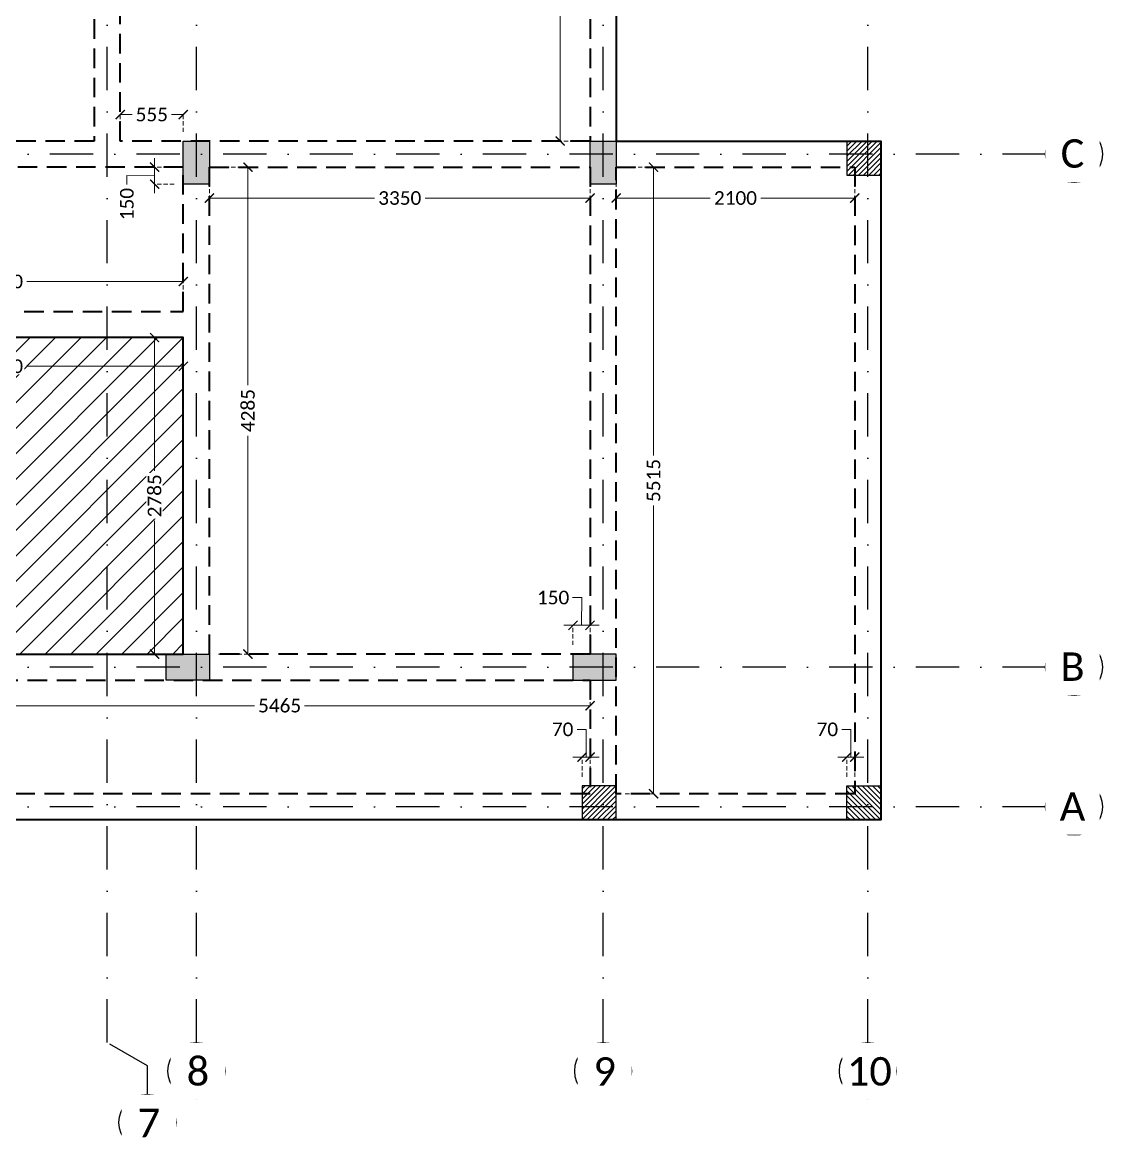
# Model space of a CAD drawing. Header units: millimetres. Extents: x -10000 to 124200, y -12045 to 23620.
# Drawn here: x 6895 to 16400, y -4148 to 5787 of the extents above; entities that cross this region are included whole.
import ezdxf

# ---------------------------------------------------------------- set-up
doc = ezdxf.new("R2010")
doc.units = ezdxf.units.MM
doc.header["$LTSCALE"] = 150
for name, pattern in [('3BHK-W(SB)$0$HIDDEN', [0.375, 0.25, -0.125]), ('DASHDOTX2', [50.8, 25.4, -12.7, 0, -12.7]), ('HIDDENX2', [19.05, 12.7, -6.35])]:
    doc.linetypes.add(name, pattern=pattern)
for name, color, linetype in [('ad-Column', 3, 'Continuous'), ('ad-Column Hatch', 125, 'Continuous'), ('ad-Grid', 8, 'DASHDOTX2'), ('ad-RCC', 3, 'Continuous'), ('ad-RCC Hatch', 125, 'Continuous'), ('ad-Text main', 7, 'Continuous')]:
    doc.layers.add(name, color=color, linetype=linetype)
doc.layers.add('ad-Dimension', color=5, linetype='Continuous', lineweight=0, true_color=0x0000ff)
doc.layers.add('ad-Framing', color=30, linetype='Continuous', lineweight=35, true_color=0xff7f00)
doc.layers.add('ad-Elevation 10', color=8, linetype='Continuous', lineweight=0)
doc.styles.add('ROMANS-TITLE', font='arial.ttf', dxfattribs={"width": 0.8})
doc.styles.get("Standard").update_dxf_attribs({"font": 'calibril.ttf'})
doc.dimstyles.new('A-75-DIM-INT (Framing)', dxfattribs={"dimscale": 100, "dimtxt": 1.5, "dimasz": 1, "dimexe": 0, "dimexo": 0, "dimgap": 0.5, "dimtad": 0, "dimdec": 0, "dimdsep": 46, "dimtxsty": 'ROMANS-TITLE', "dimblk": 'ARCHTICK', "dimcen": 0.025, "dimclrd": 5, "dimclre": 5, "dimclrt": 256, "dimazin": 2, "dimtfac": 1, "dimtdec": 0, "dimtmove": 1, "dimatfit": 0, "dimldrblk": 'ARCHTICK', "dimfxl": 1, "dimtfill": 1, "dimtolj": 1, "dimtzin": 0, "dimarcsym": 0})

# ---------------------------------------------------------------- blocks, each defined once
blk = doc.blocks.new('zw$6AA0')
at = {"layer": 'ad-Column Hatch', "transparency": 33554687}
h = blk.add_hatch(color=256, dxfattribs=at)
h.dxf.hatch_style = 1
h.paths.add_polyline_path([(0, -230), (380, -230), (380, 0), (0, 0)])
at = {"layer": 'ad-Column'}
blk.add_lwpolyline([(0, -230), (380, -230), (380, 0), (0, 0)], close=True, dxfattribs=at)
blk = doc.blocks.new('A$C42b14ea2')
at = {"layer": 'ad-RCC Hatch', "transparency": 33554687}
h = blk.add_hatch(dxfattribs=at)
h.set_pattern_fill('ANSI31', color=256, scale=10)
h.set_pattern_definition([(45, (13250, 8645), (-22.45064, 22.45064), [])])
h.paths.add_polyline_path([(0, 0), (300, 0), (300, 300), (0, 300)])
at = {"layer": 'ad-RCC'}
blk.add_lwpolyline([(0, 0), (300, 0), (300, 300), (0, 300)], close=True, dxfattribs=at)
blk = doc.blocks.new('1625W_Columns')
at = {"layer": 'ad-Column', "xscale": -1}
for p, rotation in [((8540, 4365), 270), ((12120, 4365), 270), ((8160, 0), 180)]:
    blk.add_blockref('zw$6AA0', p, dxfattribs=dict(at, rotation=rotation))
at = {"layer": 'ad-Column', "rotation": 179.9999999999998}
blk.add_blockref('zw$6AA0', (12120, 0), dxfattribs=at)
at = {"layer": 'ad-RCC', "rotation": 180}
blk.add_blockref('A$C42b14ea2', (14450, 4745), dxfattribs=at)
at = {"layer": 'ad-RCC'}
blk.add_blockref('A$C42b14ea2', (11820, -1230), dxfattribs=at)
at = {"layer": 'ad-RCC', "xscale": -1}
blk.add_blockref('A$C42b14ea2', (14450, -1230), dxfattribs=at)
blk = doc.blocks.new('1625W_Grid')
at = {"layer": 'ad-Grid', "ltscale": 0.1}
for points in [[(8425, -3190), (8425, 15870)], [(12005, -3190), (12005, 15870)], [(14335, -3190), (14335, 15870)], [(15900, 4630), (-3780, 4630)], [(15900, 115), (-3780, 115)], [(15900, -1115), (-3780, -1115)]]:
    blk.add_lwpolyline(points, dxfattribs=at)
at = {"layer": 'ad-Grid', "color": 7, "linetype": 'ByBlock'}
for centre in [(16150, 4630), (16150, 115), (16150, -1115), (8425, -3440), (12005, -3440), (14335, -3440), (7993.6, -3893.6)]:
    blk.add_circle(centre, 250, dxfattribs=at)
at = {"layer": 'ad-Text main', "char_height": 250, "width": 227.385, "attachment_point": 5, "bg_fill": 2}
for s, insert in [('{\\fCalibri|b0|i0|c0|p34;C}', (16136.5, 4634)), ('{\\fCalibri|b0|i0|c0|p34;B}', (16136.5, 119)), ('{\\fCalibri|b0|i0|c0|p34;A}', (16136.5, -1111)), ('{\\fCalibri|b0|i0|c0|p34;9}', (12018.5, -3444)), ('{\\fCalibri|b0|i0|c0|p34;10}', (14348.5, -3444)), ('{\\fCalibri|b0|i0|c0|p34;7}', (8007, -3897.6))]:
    blk.add_mtext(s, dxfattribs=dict(at, insert=insert))
at = {"layer": 'ad-Grid', "ltscale": 0.1}
blk.add_lwpolyline([(7993.6, -3643.6), (7993.6, -3393.6), (7640, -3190), (7640, 15870), (7993.6, 16073.6), (7993.6, 16323.6)], dxfattribs=at)
at = {"layer": 'ad-Text main', "insert": (8438.5, -3444), "char_height": 250, "width": 227.385, "attachment_point": 5, "bg_fill": 2}
blk.add_mtext('{\\fCalibri|b0|i0|c0|p34;8}', dxfattribs=at)
blk = doc.blocks.new('A$C4c6b3e27')
at = {"layer": 'ad-Elevation 10', "ltscale": 0.09}
h = blk.add_hatch(dxfattribs=at)
h.set_pattern_fill('ANSI31', color=256, scale=50)
h.set_pattern_definition([(45, (5110, -2876.86), (-112.2532, 112.2532), [])])
h.paths.add_polyline_path([(5110, -13390), (8310, -13390), (8310, -10605), (5110, -10605)])
blk.add_lwpolyline([(5110, -13390), (8310, -13390), (8310, -10605), (5110, -10605)], close=True, dxfattribs=at)
at = {"layer": 'ad-Framing'}
for points in [[(-1420, 0), (12120, 0), (12120, -8875), (14450, -8875), (14450, -14850), (2455, -14850), (2455, -13620), (0, -13620), (0, -8875), (2830, -8875), (2830, -4975), (-1420, -4975)], [(5110, -13390), (8310, -13390), (8310, -10605), (5110, -10605)]]:
    blk.add_lwpolyline(points, close=True, dxfattribs=at)
at = {"layer": 'ad-Framing', "linetype": 'HIDDENX2', "ltscale": 0.09}
for points in [[(3060, -4975), (7525, -4975), (7525, -8875), (3060, -8875)], [(7755, -4975), (11890, -4975), (11890, -8875), (7755, -8875)], [(5110, -10375), (8310, -10375), (8310, -9105), (5110, -9105)], [(8540, -9105), (11890, -9105), (11890, -13390), (8540, -13390)], [(12120, -9105), (14220, -9105), (14220, -14620), (12120, -14620)], [(6425, -13620), (11890, -13620), (11890, -14620), (6425, -14620)]]:
    blk.add_lwpolyline(points, close=True, dxfattribs=at)
blk = doc.blocks.new('_ArchTick')
at = {"color": 0, "linetype": 'ByBlock', "const_width": 0.15}
blk.add_lwpolyline([(-0.5, -0.5), (0.5, 0.5)], dxfattribs=at)
blk = doc.blocks.new('*D25')
at = {"layer": 'ad-Dimension', "linetype": '3BHK-W(SB)$0$HIDDEN', "lineweight": -2, "transparency": 16777216}
for p, q in [((11810, -4975), (11626.6, -4975)), ((11810, -8875), (11626.6, -8875))]:
    blk.add_line(p, q, dxfattribs=at)
at = {"layer": 'ad-Dimension', "lineweight": -2, "transparency": 16777216}
for p, q in [((11626.6, -4975), (11626.6, -6702.2)), ((11626.6, -8875), (11626.6, -7147.8))]:
    blk.add_line(p, q, dxfattribs=at)
at = {"layer": 'Defpoints', "color": 0, "transparency": 16777216}
for p in [(11890, -4975), (11626.6, -8875), (11890, -8875)]:
    blk.add_point(p, dxfattribs=at)
at = {"layer": 'ad-Dimension', "lineweight": -2, "transparency": 16777216, "xscale": 80, "yscale": 80, "zscale": 80}
for p, rotation in [((11626.6, -4975), 90), ((11626.6, -8875), 270)]:
    blk.add_blockref('_ArchTick', p, dxfattribs=dict(at, rotation=rotation))
at = {"layer": 'ad-Dimension', "transparency": 16777216, "insert": (11626.6, -6925), "char_height": 120, "attachment_point": 5, "rotation": 90, "bg_fill": 3, "box_fill_scale": 1.1, "bg_fill_color": 256, "bg_fill_true_color": 13158600, "bg_fill_transparency": 0}
blk.add_mtext('\\A1;3900', dxfattribs=at)
blk = doc.blocks.new('*D27')
at = {"layer": 'ad-Dimension', "lineweight": -2, "transparency": 16777216}
for p, q in [((11816.4, -12893.4), (11736.4, -12893.4)), ((11815, -13137.2), (11816.4, -12893.4)), ((11740, -13137.2), (11660, -13137.2)), ((11740, -13137.2), (11890, -13137.2)), ((11740, -13137.2), (11890, -13137.2)), ((11890, -13137.2), (11970, -13137.2))]:
    blk.add_line(p, q, dxfattribs=at)
at = {"layer": 'ad-Dimension', "linetype": '3BHK-W(SB)$0$HIDDEN', "lineweight": -2, "transparency": 16777216}
for p, q in [((11740, -13310), (11740, -13137.2)), ((11890, -13310), (11890, -13137.2))]:
    blk.add_line(p, q, dxfattribs=at)
at = {"layer": 'Defpoints', "color": 0, "transparency": 16777216}
for p in [(11890, -13137.2), (11740, -13390), (11890, -13390)]:
    blk.add_point(p, dxfattribs=at)
at = {"layer": 'ad-Dimension', "lineweight": -2, "transparency": 16777216, "xscale": 80, "yscale": 80, "zscale": 80}
blk.add_blockref('_ArchTick', (11740, -13137.2), dxfattribs=at)
at = {"layer": 'ad-Dimension', "lineweight": -2, "transparency": 16777216, "xscale": 80, "yscale": 80, "zscale": 80, "rotation": 180}
blk.add_blockref('_ArchTick', (11890, -13137.2), dxfattribs=at)
at = {"layer": 'ad-Dimension', "transparency": 16777216, "insert": (11565, -12893.4), "char_height": 120, "attachment_point": 5, "bg_fill": 3, "box_fill_scale": 1.1, "bg_fill_color": 256, "bg_fill_true_color": 13158600, "bg_fill_transparency": 0}
blk.add_mtext('\\A1;150', dxfattribs=at)
blk = doc.blocks.new('*D28')
at = {"layer": 'ad-Dimension', "linetype": '3BHK-W(SB)$0$HIDDEN', "lineweight": -2, "transparency": 16777216}
for p, q in [((8540, -9185), (8540, -9377.1)), ((11890, -9185), (11890, -9377.1))]:
    blk.add_line(p, q, dxfattribs=at)
at = {"layer": 'ad-Dimension', "lineweight": -2, "transparency": 16777216}
for p, q in [((8540, -9377.1), (9992.2, -9377.1)), ((11890, -9377.1), (10437.8, -9377.1))]:
    blk.add_line(p, q, dxfattribs=at)
at = {"layer": 'Defpoints', "color": 0, "transparency": 16777216}
for p in [(8540, -9105), (11890, -9105), (11890, -9377.1)]:
    blk.add_point(p, dxfattribs=at)
at = {"layer": 'ad-Dimension', "lineweight": -2, "transparency": 16777216, "xscale": 80, "yscale": 80, "zscale": 80, "rotation": 180}
blk.add_blockref('_ArchTick', (8540, -9377.1), dxfattribs=at)
at = {"layer": 'ad-Dimension', "lineweight": -2, "transparency": 16777216, "xscale": 80, "yscale": 80, "zscale": 80}
blk.add_blockref('_ArchTick', (11890, -9377.1), dxfattribs=at)
at = {"layer": 'ad-Dimension', "transparency": 16777216, "insert": (10215, -9377.1), "char_height": 120, "attachment_point": 5, "bg_fill": 3, "box_fill_scale": 1.1, "bg_fill_color": 256, "bg_fill_true_color": 13158600, "bg_fill_transparency": 0}
blk.add_mtext('\\A1;3350', dxfattribs=at)
blk = doc.blocks.new('*D29')
at = {"layer": 'ad-Dimension', "linetype": '3BHK-W(SB)$0$HIDDEN', "lineweight": -2, "transparency": 16777216}
for p, q in [((8620, -9105), (8879.2, -9105)), ((8620, -13390), (8879.2, -13390))]:
    blk.add_line(p, q, dxfattribs=at)
at = {"layer": 'ad-Dimension', "lineweight": -2, "transparency": 16777216}
for p, q in [((8879.2, -9105), (8879.2, -11024.6)), ((8879.2, -13390), (8879.2, -11470.4))]:
    blk.add_line(p, q, dxfattribs=at)
at = {"layer": 'Defpoints', "color": 0, "transparency": 16777216}
for p in [(8540, -9105), (8540, -13390), (8879.2, -13390)]:
    blk.add_point(p, dxfattribs=at)
at = {"layer": 'ad-Dimension', "lineweight": -2, "transparency": 16777216, "xscale": 80, "yscale": 80, "zscale": 80}
for p, rotation in [((8879.2, -9105), 90), ((8879.2, -13390), 270)]:
    blk.add_blockref('_ArchTick', p, dxfattribs=dict(at, rotation=rotation))
at = {"layer": 'ad-Dimension', "transparency": 16777216, "insert": (8879.2, -11247.5), "char_height": 120, "attachment_point": 5, "rotation": 90, "bg_fill": 3, "box_fill_scale": 1.1, "bg_fill_color": 256, "bg_fill_true_color": 13158600, "bg_fill_transparency": 0}
blk.add_mtext('\\A1;4285', dxfattribs=at)
blk = doc.blocks.new('*D30')
at = {"layer": 'ad-Dimension', "lineweight": -2, "transparency": 16777216}
for p, q in [((8057.2, -9105), (8057.2, -9025)), ((8057.2, -9255), (8057.2, -9105)), ((8057.2, -9255), (8057.2, -9105)), ((8057.2, -9180), (7813.4, -9178.6)), ((7813.4, -9178.6), (7813.4, -9258.6)), ((8057.2, -9255), (8057.2, -9335))]:
    blk.add_line(p, q, dxfattribs=at)
at = {"layer": 'ad-Dimension', "linetype": '3BHK-W(SB)$0$HIDDEN', "lineweight": -2, "transparency": 16777216}
for p, q in [((8230, -9105), (8057.2, -9105)), ((8230, -9255), (8057.2, -9255))]:
    blk.add_line(p, q, dxfattribs=at)
at = {"layer": 'Defpoints', "color": 0, "transparency": 16777216}
for p in [(8057.2, -9105), (8310, -9105), (8310, -9255)]:
    blk.add_point(p, dxfattribs=at)
at = {"layer": 'ad-Dimension', "lineweight": -2, "transparency": 16777216, "xscale": 80, "yscale": 80, "zscale": 80}
for p, rotation in [((8057.2, -9105), 270), ((8057.2, -9255), 90)]:
    blk.add_blockref('_ArchTick', p, dxfattribs=dict(at, rotation=rotation))
at = {"layer": 'ad-Dimension', "transparency": 16777216, "insert": (7813.4, -9430), "char_height": 120, "attachment_point": 5, "rotation": 90, "bg_fill": 3, "box_fill_scale": 1.1, "bg_fill_color": 256, "bg_fill_true_color": 13158600, "bg_fill_transparency": 0}
blk.add_mtext('\\A1;150', dxfattribs=at)
blk = doc.blocks.new('*D31')
at = {"layer": 'ad-Dimension', "linetype": '3BHK-W(SB)$0$HIDDEN', "lineweight": -2, "transparency": 16777216}
for p, q in [((5110, -10295), (5110, -10111.6)), ((8310, -10295), (8310, -10111.6))]:
    blk.add_line(p, q, dxfattribs=at)
at = {"layer": 'ad-Dimension', "lineweight": -2, "transparency": 16777216}
for p, q in [((5110, -10111.6), (6487.2, -10111.6)), ((8310, -10111.6), (6932.8, -10111.6))]:
    blk.add_line(p, q, dxfattribs=at)
at = {"layer": 'Defpoints', "color": 0, "transparency": 16777216}
for p in [(8310, -10111.6), (5110, -10375), (8310, -10375)]:
    blk.add_point(p, dxfattribs=at)
at = {"layer": 'ad-Dimension', "lineweight": -2, "transparency": 16777216, "xscale": 80, "yscale": 80, "zscale": 80, "rotation": 180}
blk.add_blockref('_ArchTick', (5110, -10111.6), dxfattribs=at)
at = {"layer": 'ad-Dimension', "lineweight": -2, "transparency": 16777216, "xscale": 80, "yscale": 80, "zscale": 80}
blk.add_blockref('_ArchTick', (8310, -10111.6), dxfattribs=at)
at = {"layer": 'ad-Dimension', "transparency": 16777216, "insert": (6710, -10111.6), "char_height": 120, "attachment_point": 5, "bg_fill": 3, "box_fill_scale": 1.1, "bg_fill_color": 256, "bg_fill_true_color": 13158600, "bg_fill_transparency": 0}
blk.add_mtext('\\A1;3200', dxfattribs=at)
blk = doc.blocks.new('*D35')
at = {"layer": 'ad-Dimension', "linetype": '3BHK-W(SB)$0$HIDDEN', "lineweight": -2, "transparency": 16777216}
for p, q in [((7755, -8795), (7755, -8642.4)), ((8310, -8795), (8310, -8642.4))]:
    blk.add_line(p, q, dxfattribs=at)
at = {"layer": 'ad-Dimension', "lineweight": -2, "transparency": 16777216}
for p, q in [((7755, -8642.4), (7859.8, -8642.4)), ((8310, -8642.4), (8205.2, -8642.4))]:
    blk.add_line(p, q, dxfattribs=at)
at = {"layer": 'Defpoints', "color": 0, "transparency": 16777216}
for p in [(8310, -8642.4), (7755, -8875), (8310, -8875)]:
    blk.add_point(p, dxfattribs=at)
at = {"layer": 'ad-Dimension', "lineweight": -2, "transparency": 16777216, "xscale": 80, "yscale": 80, "zscale": 80, "rotation": 180}
blk.add_blockref('_ArchTick', (7755, -8642.4), dxfattribs=at)
at = {"layer": 'ad-Dimension', "lineweight": -2, "transparency": 16777216, "xscale": 80, "yscale": 80, "zscale": 80}
blk.add_blockref('_ArchTick', (8310, -8642.4), dxfattribs=at)
at = {"layer": 'ad-Dimension', "transparency": 16777216, "insert": (8032.5, -8642.4), "char_height": 120, "attachment_point": 5, "bg_fill": 3, "box_fill_scale": 1.1, "bg_fill_color": 256, "bg_fill_true_color": 13158600, "bg_fill_transparency": 0}
blk.add_mtext('\\A1;555', dxfattribs=at)
blk = doc.blocks.new('*D67')
at = {"layer": 'ad-Dimension', "linetype": '3BHK-W(SB)$0$HIDDEN', "lineweight": -2, "transparency": 16777216}
for p, q in [((12120, -9185), (12120, -9377.1)), ((14220, -9185), (14220, -9377.1))]:
    blk.add_line(p, q, dxfattribs=at)
at = {"layer": 'ad-Dimension', "lineweight": -2, "transparency": 16777216}
for p, q in [((12120, -9377.1), (12947.9, -9377.1)), ((14220, -9377.1), (13392.1, -9377.1))]:
    blk.add_line(p, q, dxfattribs=at)
at = {"layer": 'Defpoints', "color": 0, "transparency": 16777216}
for p in [(12120, -9105), (14220, -9105), (14220, -9377.1)]:
    blk.add_point(p, dxfattribs=at)
at = {"layer": 'ad-Dimension', "lineweight": -2, "transparency": 16777216, "xscale": 80, "yscale": 80, "zscale": 80, "rotation": 180}
blk.add_blockref('_ArchTick', (12120, -9377.1), dxfattribs=at)
at = {"layer": 'ad-Dimension', "lineweight": -2, "transparency": 16777216, "xscale": 80, "yscale": 80, "zscale": 80}
blk.add_blockref('_ArchTick', (14220, -9377.1), dxfattribs=at)
at = {"layer": 'ad-Dimension', "transparency": 16777216, "insert": (13170, -9377.1), "char_height": 120, "attachment_point": 5, "bg_fill": 3, "box_fill_scale": 1.1, "bg_fill_color": 256, "bg_fill_true_color": 13158600, "bg_fill_transparency": 0}
blk.add_mtext('\\A1;2100', dxfattribs=at)
blk = doc.blocks.new('*D68')
at = {"layer": 'ad-Dimension', "linetype": '3BHK-W(SB)$0$HIDDEN', "lineweight": -2, "transparency": 16777216}
for p, q in [((12200, -9105), (12448.6, -9105)), ((12200, -14620), (12448.6, -14620))]:
    blk.add_line(p, q, dxfattribs=at)
at = {"layer": 'ad-Dimension', "lineweight": -2, "transparency": 16777216}
for p, q in [((12448.6, -9105), (12448.6, -11641.9)), ((12448.6, -14620), (12448.6, -12083.1))]:
    blk.add_line(p, q, dxfattribs=at)
at = {"layer": 'Defpoints', "color": 0, "transparency": 16777216}
for p in [(12120, -9105), (12120, -14620), (12448.6, -14620)]:
    blk.add_point(p, dxfattribs=at)
at = {"layer": 'ad-Dimension', "lineweight": -2, "transparency": 16777216, "xscale": 80, "yscale": 80, "zscale": 80}
for p, rotation in [((12448.6, -9105), 90), ((12448.6, -14620), 270)]:
    blk.add_blockref('_ArchTick', p, dxfattribs=dict(at, rotation=rotation))
at = {"layer": 'ad-Dimension', "transparency": 16777216, "insert": (12448.6, -11862.5), "char_height": 120, "attachment_point": 5, "rotation": 90, "bg_fill": 3, "box_fill_scale": 1.1, "bg_fill_color": 256, "bg_fill_true_color": 13158600, "bg_fill_transparency": 0}
blk.add_mtext('\\A1;5515', dxfattribs=at)
blk = doc.blocks.new('*D64')
at = {"layer": 'ad-Dimension', "lineweight": -2, "transparency": 16777216}
for p, q in [((14185.8, -14053.4), (14105.8, -14053.4)), ((14185, -14297.2), (14185.8, -14053.4)), ((14150, -14297.2), (14070, -14297.2)), ((14150, -14297.2), (14220, -14297.2)), ((14150, -14297.2), (14220, -14297.2)), ((14220, -14297.2), (14300, -14297.2))]:
    blk.add_line(p, q, dxfattribs=at)
at = {"layer": 'ad-Dimension', "linetype": '3BHK-W(SB)$0$HIDDEN', "lineweight": -2, "transparency": 16777216}
for p, q in [((14150, -14470), (14150, -14297.2)), ((14220, -14470), (14220, -14297.2))]:
    blk.add_line(p, q, dxfattribs=at)
at = {"layer": 'Defpoints', "color": 0, "transparency": 16777216}
for p in [(14220, -14297.2), (14150, -14550), (14220, -14550)]:
    blk.add_point(p, dxfattribs=at)
at = {"layer": 'ad-Dimension', "lineweight": -2, "transparency": 16777216, "xscale": 80, "yscale": 80, "zscale": 80}
blk.add_blockref('_ArchTick', (14150, -14297.2), dxfattribs=at)
at = {"layer": 'ad-Dimension', "lineweight": -2, "transparency": 16777216, "xscale": 80, "yscale": 80, "zscale": 80, "rotation": 180}
blk.add_blockref('_ArchTick', (14220, -14297.2), dxfattribs=at)
at = {"layer": 'ad-Dimension', "transparency": 16777216, "insert": (13978.6, -14053.4), "char_height": 120, "attachment_point": 5, "bg_fill": 3, "box_fill_scale": 1.1, "bg_fill_color": 256, "bg_fill_true_color": 13158600, "bg_fill_transparency": 0}
blk.add_mtext('\\A1;70', dxfattribs=at)
blk = doc.blocks.new('*D65')
at = {"layer": 'ad-Dimension', "linetype": '3BHK-W(SB)$0$HIDDEN', "lineweight": -2, "transparency": 16777216}
for p, q in [((6425, -13700), (6425, -13844.6)), ((11890, -13700), (11890, -13844.6))]:
    blk.add_line(p, q, dxfattribs=at)
at = {"layer": 'ad-Dimension', "lineweight": -2, "transparency": 16777216}
for p, q in [((6425, -13844.6), (8936.9, -13844.6)), ((11890, -13844.6), (9378.1, -13844.6))]:
    blk.add_line(p, q, dxfattribs=at)
at = {"layer": 'Defpoints', "color": 0, "transparency": 16777216}
for p in [(6425, -13620), (11890, -13620), (11890, -13844.6)]:
    blk.add_point(p, dxfattribs=at)
at = {"layer": 'ad-Dimension', "lineweight": -2, "transparency": 16777216, "xscale": 80, "yscale": 80, "zscale": 80, "rotation": 180}
blk.add_blockref('_ArchTick', (6425, -13844.6), dxfattribs=at)
at = {"layer": 'ad-Dimension', "lineweight": -2, "transparency": 16777216, "xscale": 80, "yscale": 80, "zscale": 80}
blk.add_blockref('_ArchTick', (11890, -13844.6), dxfattribs=at)
at = {"layer": 'ad-Dimension', "transparency": 16777216, "insert": (9157.5, -13844.6), "char_height": 120, "attachment_point": 5, "bg_fill": 3, "box_fill_scale": 1.1, "bg_fill_color": 256, "bg_fill_true_color": 13158600, "bg_fill_transparency": 0}
blk.add_mtext('\\A1;5465', dxfattribs=at)
blk = doc.blocks.new('*D56')
at = {"layer": 'ad-Dimension', "linetype": '3BHK-W(SB)$0$HIDDEN', "lineweight": -2, "transparency": 16777216}
for p, q in [((8230, -10605), (8057.2, -10605)), ((8230, -13390), (8057.2, -13390))]:
    blk.add_line(p, q, dxfattribs=at)
at = {"layer": 'ad-Dimension', "lineweight": -2, "transparency": 16777216}
for p, q in [((8057.2, -10605), (8057.2, -11778)), ((8057.2, -13390), (8057.2, -12217))]:
    blk.add_line(p, q, dxfattribs=at)
at = {"layer": 'Defpoints', "color": 0, "transparency": 16777216}
for p in [(8310, -10605), (8057.2, -13390), (8310, -13390)]:
    blk.add_point(p, dxfattribs=at)
at = {"layer": 'ad-Dimension', "lineweight": -2, "transparency": 16777216, "xscale": 80, "yscale": 80, "zscale": 80}
for p, rotation in [((8057.2, -10605), 90), ((8057.2, -13390), 270)]:
    blk.add_blockref('_ArchTick', p, dxfattribs=dict(at, rotation=rotation))
at = {"layer": 'ad-Dimension', "transparency": 16777216, "insert": (8057.2, -11997.5), "char_height": 120, "attachment_point": 5, "rotation": 90, "bg_fill": 3, "box_fill_scale": 1.1, "bg_fill_color": 256, "bg_fill_true_color": 13158600, "bg_fill_transparency": 0}
blk.add_mtext('\\A1;2785', dxfattribs=at)
blk = doc.blocks.new('*D57')
at = {"layer": 'ad-Dimension', "linetype": '3BHK-W(SB)$0$HIDDEN', "lineweight": -2, "transparency": 16777216}
for p, q in [((5110, -10685), (5110, -10857.9)), ((8310, -10685), (8310, -10857.9))]:
    blk.add_line(p, q, dxfattribs=at)
at = {"layer": 'ad-Dimension', "lineweight": -2, "transparency": 16777216}
for p, q in [((5110, -10857.9), (6487.2, -10857.9)), ((8310, -10857.9), (6932.8, -10857.9))]:
    blk.add_line(p, q, dxfattribs=at)
at = {"layer": 'Defpoints', "color": 0, "transparency": 16777216}
for p in [(5110, -10605), (8310, -10605), (8310, -10857.9)]:
    blk.add_point(p, dxfattribs=at)
at = {"layer": 'ad-Dimension', "lineweight": -2, "transparency": 16777216, "xscale": 80, "yscale": 80, "zscale": 80, "rotation": 180}
blk.add_blockref('_ArchTick', (5110, -10857.9), dxfattribs=at)
at = {"layer": 'ad-Dimension', "lineweight": -2, "transparency": 16777216, "xscale": 80, "yscale": 80, "zscale": 80}
blk.add_blockref('_ArchTick', (8310, -10857.9), dxfattribs=at)
at = {"layer": 'ad-Dimension', "transparency": 16777216, "insert": (6710, -10857.9), "char_height": 120, "attachment_point": 5, "bg_fill": 3, "box_fill_scale": 1.1, "bg_fill_color": 256, "bg_fill_true_color": 13158600, "bg_fill_transparency": 0}
blk.add_mtext('\\A1;3200', dxfattribs=at)
blk = doc.blocks.new('*D63')
at = {"layer": 'ad-Dimension', "lineweight": -2, "transparency": 16777216}
for p, q in [((11855.8, -14053.4), (11775.8, -14053.4)), ((11855, -14297.2), (11855.8, -14053.4)), ((11820, -14297.2), (11740, -14297.2)), ((11820, -14297.2), (11890, -14297.2)), ((11820, -14297.2), (11890, -14297.2)), ((11890, -14297.2), (11970, -14297.2))]:
    blk.add_line(p, q, dxfattribs=at)
at = {"layer": 'ad-Dimension', "linetype": '3BHK-W(SB)$0$HIDDEN', "lineweight": -2, "transparency": 16777216}
for p, q in [((11820, -14470), (11820, -14297.2)), ((11890, -14470), (11890, -14297.2))]:
    blk.add_line(p, q, dxfattribs=at)
at = {"layer": 'Defpoints', "color": 0, "transparency": 16777216}
for p in [(11890, -14297.2), (11820, -14550), (11890, -14550)]:
    blk.add_point(p, dxfattribs=at)
at = {"layer": 'ad-Dimension', "lineweight": -2, "transparency": 16777216, "xscale": 80, "yscale": 80, "zscale": 80}
blk.add_blockref('_ArchTick', (11820, -14297.2), dxfattribs=at)
at = {"layer": 'ad-Dimension', "lineweight": -2, "transparency": 16777216, "xscale": 80, "yscale": 80, "zscale": 80, "rotation": 180}
blk.add_blockref('_ArchTick', (11890, -14297.2), dxfattribs=at)
at = {"layer": 'ad-Dimension', "transparency": 16777216, "insert": (11648.6, -14053.4), "char_height": 120, "attachment_point": 5, "bg_fill": 3, "box_fill_scale": 1.1, "bg_fill_color": 256, "bg_fill_true_color": 13158600, "bg_fill_transparency": 0}
blk.add_mtext('\\A1;70', dxfattribs=at)
blk = doc.blocks.new('A$C94407b5f')
at = {"layer": 'ad-Dimension'}
for base, p1, p2, picture, middle in [((11626.6, -8875), (11890, -4975), (11890, -8875), '*D25', (11626.6, -6925)), ((8057.2, -13390), (8310, -10605), (8310, -13390), '*D56', (8057.2, -11997.5))]:
    dim = blk.add_linear_dim(base=base, p1=p1, p2=p2, angle=90, dimstyle='A-75-DIM-INT (Framing)', override={"dimscale": 80, "dimexo": 1, "dimtxsty": 'Standard', "dimclrd": 256, "dimclre": 256, "dimfxl": 10}, dxfattribs=at)
    dim.commit()
    dim.dimension.update_dxf_attribs({"geometry": picture, "text_midpoint": middle})
for base, p1, p2, picture, middle in [((8310, -8642.4), (7755, -8875), (8310, -8875), '*D35', (8032.5, -8642.4)), ((11890, -9377.1), (8540, -9105), (11890, -9105), '*D28', (10215, -9377.1)), ((14220, -9377.1), (12120, -9105), (14220, -9105), '*D67', (13170, -9377.1)), ((8310, -10111.6), (5110, -10375), (8310, -10375), '*D31', (6710, -10111.6)), ((11890, -13844.6), (6425, -13620), (11890, -13620), '*D65', (9157.5, -13844.6))]:
    dim = blk.add_linear_dim(base=base, p1=p1, p2=p2, dimstyle='A-75-DIM-INT (Framing)', override={"dimscale": 80, "dimexo": 1, "dimtxsty": 'Standard', "dimclrd": 256, "dimclre": 256, "dimfxl": 10}, dxfattribs=at)
    dim.commit()
    dim.dimension.update_dxf_attribs({"geometry": picture, "text_midpoint": middle})
dim = blk.add_linear_dim(base=(8057.2, -9105), p1=(8310, -9255), p2=(8310, -9105), angle=90, dimstyle='A-75-DIM-INT (Framing)', override={"dimscale": 80, "dimexo": 1, "dimtxsty": 'Standard', "dimclrd": 256, "dimclre": 256, "dimfxl": 10}, dxfattribs=at)
dim.commit()
dim.dimension.update_dxf_attribs({"geometry": '*D30', "text_midpoint": (7813.4, -9298.6), "dimtype": 128})
for base, p1, p2, picture, middle in [((11890, -13137.2), (11740, -13390), (11890, -13390), '*D27', (11696.4, -12893.4)), ((11890, -14297.2), (11820, -14550), (11890, -14550), '*D63', (11735.8, -14053.4)), ((14220, -14297.2), (14150, -14550), (14220, -14550), '*D64', (14065.8, -14053.4))]:
    dim = blk.add_linear_dim(base=base, p1=p1, p2=p2, dimstyle='A-75-DIM-INT (Framing)', override={"dimscale": 80, "dimexo": 1, "dimtxsty": 'Standard', "dimclrd": 256, "dimclre": 256, "dimfxl": 10}, dxfattribs=at)
    dim.commit()
    dim.dimension.update_dxf_attribs({"geometry": picture, "text_midpoint": middle, "dimtype": 128})
for base, p1, p2, picture, middle in [((8879.2, -13390), (8540, -9105), (8540, -13390), '*D29', (8879.2, -11247.5)), ((12448.6, -14620), (12120, -9105), (12120, -14620), '*D68', (12448.6, -11862.5))]:
    dim = blk.add_linear_dim(base=base, p1=p1, p2=p2, angle=90, dimstyle='A-75-DIM-INT (Framing)', override={"dimscale": 80, "dimexo": 1, "dimtxsty": 'Standard', "dimclrd": 256, "dimclre": 256, "dimfxl": 10}, dxfattribs=at)
    dim.commit()
    dim.dimension.update_dxf_attribs({"geometry": picture, "text_midpoint": middle})
dim = blk.add_linear_dim(base=(8310, -10857.9), p1=(5110, -10605), p2=(8310, -10605), dimstyle='A-75-DIM-INT (Framing)', override={"dimscale": 80, "dimexo": 1, "dimtxsty": 'Standard', "dimclrd": 256, "dimclre": 256, "dimfxl": 10}, dxfattribs=at)
dim.commit()
dim.dimension.update_dxf_attribs({"geometry": '*D57', "text_midpoint": (6710, -10857.9)})

msp = doc.modelspace()

# ---------------------------------------------------------------- block references
at = {"layer": 'ad-Dimension'}
msp.add_blockref('1625W_Grid', (0, 0), dxfattribs=at)

# ---------------------------------------------------------------- next in the draw order: block references
at = {"layer": 'ad-Framing'}
msp.add_blockref('A$C4c6b3e27', (0, 13620), dxfattribs=at)

# ---------------------------------------------------------------- next in the draw order: block references
at = {"layer": 'ad-Dimension'}
msp.add_blockref('A$C94407b5f', (0, 13620), dxfattribs=at)

# ---------------------------------------------------------------- next in the draw order: block references
msp.add_blockref('1625W_Columns', (0, 0), dxfattribs=at)

doc.saveas('drawing.dxf')
